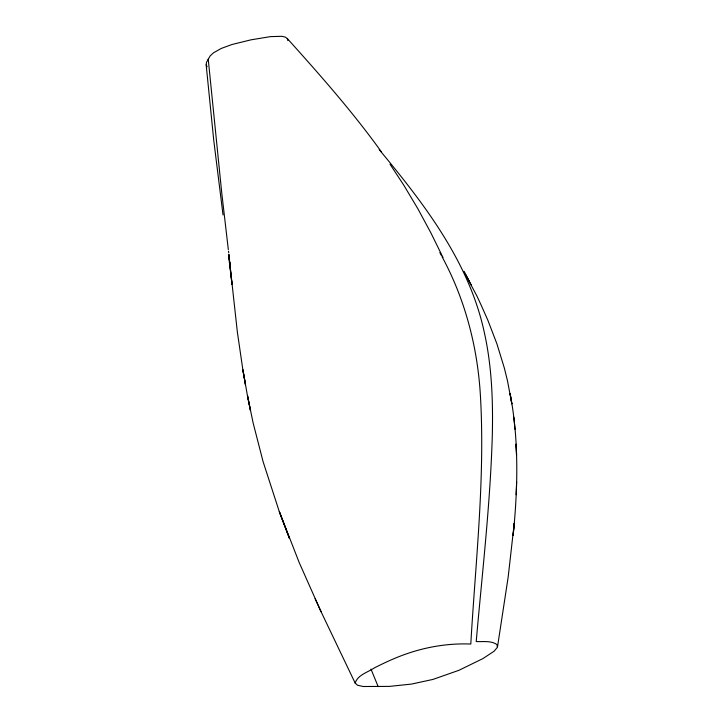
<?xml version="1.0" encoding="UTF-8"?>
<svg xmlns="http://www.w3.org/2000/svg" width="723" height="723" viewBox="0 0 723 723"><rect width="100%" height="100%" fill="white"/><g stroke="black" fill="none" stroke-linecap="round" stroke-linejoin="round"><path stroke-width="1.08" d="M223.027 214.975L213.719 140.054L206.172 64.844L206.525 62.268L210.203 55.843L213.565 52.77L221.193 48.468L231.92 44.519L251.062 39.819L270.538 36.62L281.825 36.313L285.278 37.099L287.275 38.518C320.081 75.047 352.725 111.893 381.373 151.83M497.532 646.714L508.179 577.008L514.252 523.226L513.131 535.436C516.195 505.106 517.795 474.541 516.095 444.076L516.538 455.264C516.05 434.55 513.99 413.854 510.095 393.502L511.839 403.967L507.447 380.56L504.256 367.754L496.918 343.859L487.917 320.406L481.834 306.633L476.819 295.806L465.377 274.415L471.324 285.07M516.123 494.749L516.638 481.816M379.186 149.58C424.085 203.769 469.263 262.133 484.32 332.472C491.983 366.796 493.158 402.178 492.255 437.207C490.14 505.531 482.16 573.511 476.213 641.554C483.072 641.925 491.179 640.388 497.09 644.663L497.252 647.519L494.017 651.287L482.81 658.653L458.861 670.329L432.878 679.439L411.441 684.085L389.426 686.398L363.172 686.507L357.46 685.223L355.192 683C357.659 674.884 367.98 672.263 374.406 667.88C385.413 662.277 396.692 657.108 408.423 653.194C428.45 646.47 449.67 643.163 470.8 644.048C475.562 561.211 485.26 478.147 480.379 395.074C477.505 346.923 465.079 299.195 442.024 256.692M207.158 66.814L206.172 64.844M389.986 164.166L403.777 185.16L417.84 208.703L430.863 232.824L443 257.478M439.855 252.634L441.301 255.336M464.157 271.36L469.679 282.097M355.436 683.642L320.714 610.989L299.15 562.44L279.34 511.586L289.372 538.255L279.647 512.724L263.073 461.599L253.077 422.738L247.51 395.626L250.474 410.556L247.664 397.017L242.91 369.805L245.486 384.826L243.073 371.242L237.352 331.965L228.866 254.83L232.029 284.365L228.839 257.948M287.275 38.518L287.817 40.56M315.101 598.707L321.139 611.821M370.962 669.064L378.201 686.669M230.086 262.684L230.321 264.329M229.408 257.768L228.965 254.496M228.531 251.224L228.748 252.86M228.323 249.589L221.762 193.05L208.224 59.078M513.809 417.18L514.984 429.308"/></g></svg>
